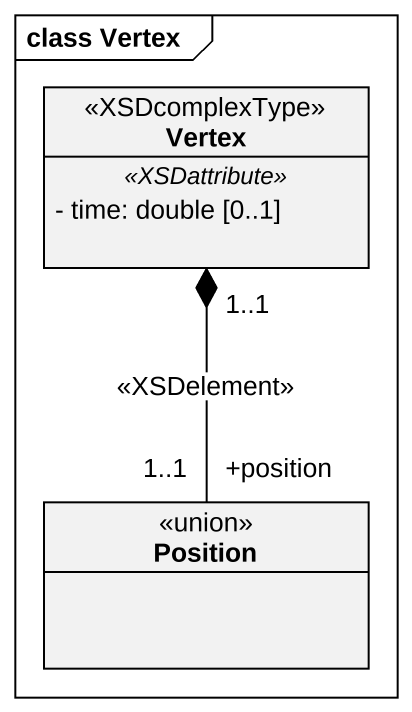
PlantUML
@startuml
mainframe class Vertex
hide circle
hide empty members
skinparam classAttributeIconSize 0
class Vertex <<XSDcomplexType>> {
  .. <<XSDattribute>> ..
  - time: double [0..1]
}
class Position <<union>>
Vertex "1..1" *-- "+position\n1..1" Position : <<XSDelement>>
@enduml
